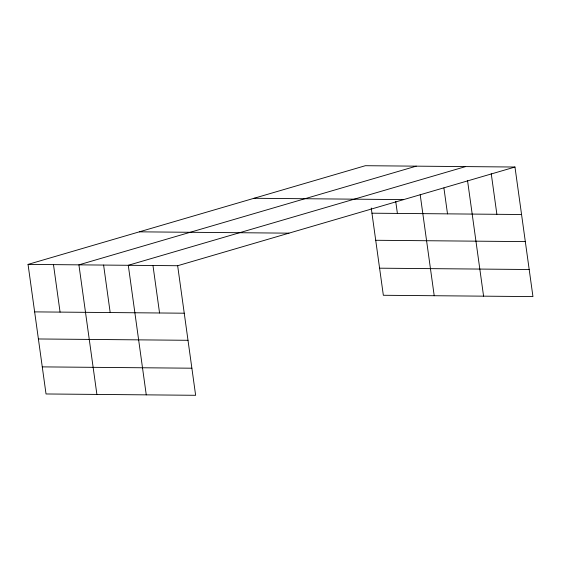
<?xml version="1.0" encoding="UTF-8"?>
<svg xmlns="http://www.w3.org/2000/svg" width="561" height="561" viewBox="0 0 561 561"><rect width="100%" height="100%" fill="white"/><g stroke="black" fill="none" stroke-linecap="round" stroke-linejoin="round"><path stroke-width="0.84" d="M28.05 264.399L177.655 265.725L195.635 395.295L46.03 393.969L28.05 264.399L365.365 165.705L514.97 167.031L532.95 296.601L383.345 295.275L371.235 208.012M416.234 166.161L78.912 264.848L96.892 394.418M465.602 166.596L128.287 265.283L146.26 394.853M177.655 265.725L514.97 167.031M254.056 198.278L403.654 199.604M371.957 213.194L521.562 214.519M139.366 231.833L288.971 233.159M375.716 240.276L525.32 241.609M379.587 268.186L529.191 269.511M34.642 311.881L184.239 313.206M38.4 338.97L187.998 340.296M42.271 366.88L191.876 368.205M491.247 173.721L496.878 214.295M467.516 180.411L483.582 296.166M443.912 187.963L447.51 213.86M420.189 194.646L434.214 295.724M395.715 201.329L397.391 213.418M152.971 265.507L159.555 312.989M103.603 265.065L110.187 312.547M53.484 264.624L60.069 312.105"/></g></svg>
